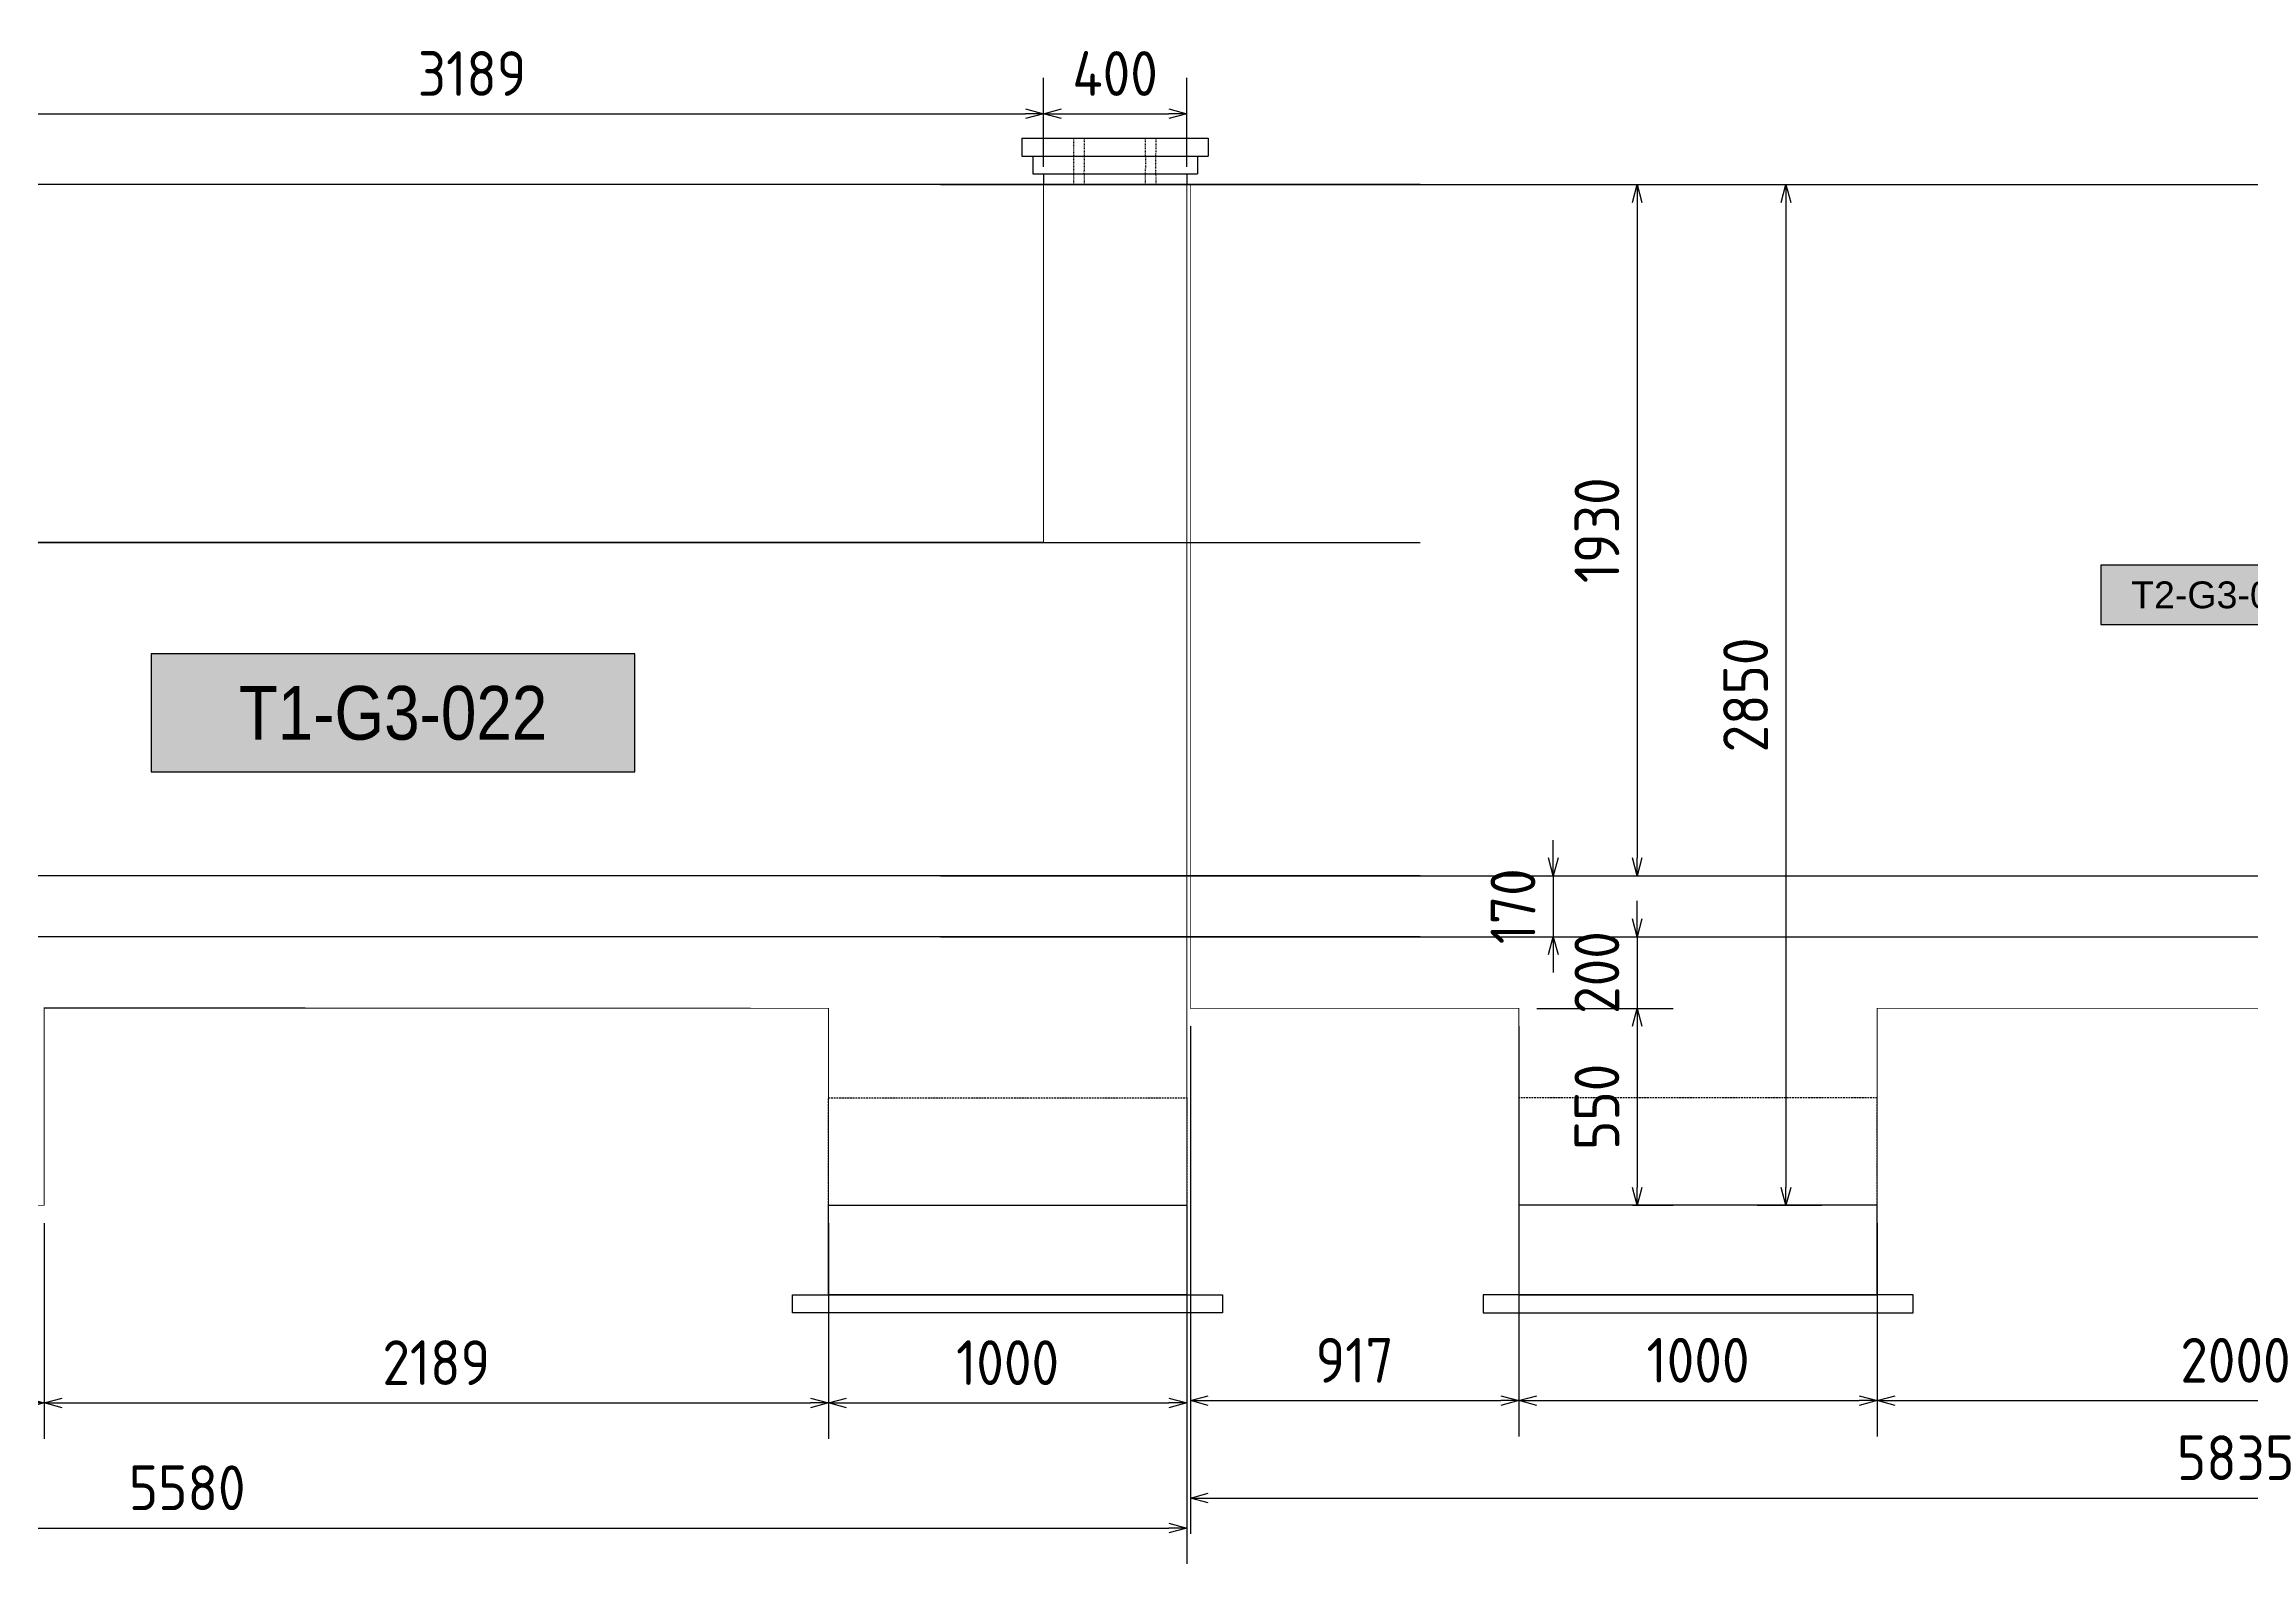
# Model space of a CAD drawing. Header units: centimetres. Extents: x -6122352 to 7132207, y -1694241 to 1947892.
# Drawn here: x 3299105 to 3305267, y 50734 to 54977 of the extents above; entities that cross this region are included whole.
import ezdxf
from ezdxf.enums import TextEntityAlignment as Align

# ---------------------------------------------------------------- set-up
doc = ezdxf.new("R2010")
doc.units = ezdxf.units.CM
doc.header["$MEASUREMENT"] = 0
doc.header["$PDMODE"] = 66
doc.header["$PDSIZE"] = 100
for name, pattern in [('23585-XR-AR-END-SETTING OUT PLAN$0$HIDDEN', [0.375, 0.25, -0.125]), ('DASHED2', [0.375, 0.25, -0.125]), ('DXK_LINE_DOT2', [3.9198, 1.9599, -1.9599])]:
    doc.linetypes.add(name, pattern=pattern)
for name, color, linetype in [('@MI-TYPE-01', 30, 'Continuous'), ('@MI-TYPE-02', 6, 'Continuous'), ('PANEL-TAGS', 7, 'Continuous')]:
    doc.layers.add(name, color=color, linetype=linetype)
doc.styles.add('PANELTAG_STYLE', font='arial.ttf')
doc.styles.add('Schueco-BEMSTIL', font='isocpeur.ttf', dxfattribs={"width": 0.9})
doc.dimstyles.new('MI- JWC-TXT-2.5 MM', dxfattribs={"dimscale": 1.5, "dimtxt": 2.5, "dimasz": 1, "dimexe": 2, "dimexo": 1, "dimgap": 1, "dimtad": 1, "dimdec": 0, "dimdsep": 46, "dimtxsty": 'Schueco-BEMSTIL', "dimblk": 'OPEN30', "dimcen": 0, "dimdle": 2, "dimclrd": 140, "dimclre": 8, "dimclrt": 40, "dimadec": 0, "dimazin": 2, "dimtfac": 1, "dimtdec": 0, "dimtix": 1, "dimtmove": 2, "dimatfit": 3, "dimldrblk": 'OPEN', "dimfxl": 2, "dimlwd": -1, "dimlwe": -1, "dimarcsym": 0})

# ---------------------------------------------------------------- blocks, each defined once
blk = doc.blocks.new('T1-FOOTING ELEVATION')
at = {"color": 9}
blk.add_lwpolyline([(-600, -250), (600, -250), (600, -300), (-600, -300)], close=True, dxfattribs=at)
at = {"layer": '@MI-TYPE-01', "color": 114, "linetype": '23585-XR-AR-END-SETTING OUT PLAN$0$HIDDEN', "ltscale": 20, "true_color": 0x139b48}
blk.add_lwpolyline([(-500, 0), (-500, 300), (500, 300), (500, 0)], dxfattribs=at)
at = {"layer": '@MI-TYPE-01', "color": 114, "true_color": 0x139b48}
blk.add_lwpolyline([(-500, 0), (500, 0), (500, -250), (-500, -250)], close=True, dxfattribs=at)
blk = doc.blocks.new('_Open30')
at = {"color": 0, "linetype": 'ByBlock', "lineweight": -2}
for p, q in [((-1, 0.26794919), (0, 0)), ((0, 0), (-1, -0.26794919)), ((0, 0), (-1, 0))]:
    blk.add_line(p, q, dxfattribs=at)
blk = doc.blocks.new('*D4612')
at = {"layer": '@MI-TYPE-01', "color": 8, "transparency": 16777216}
for p, q in [((3297904.809050105, 51685.10893767791), (3297904.809050105, 51083.24403222555)), ((3299104.809050126, 51685.10893767791), (3299104.809050126, 51083.24403222555))]:
    blk.add_line(p, q, dxfattribs=at)
at = {"layer": '@MI-TYPE-01', "color": 140, "transparency": 16777216}
blk.add_line((3297954.809050105, 51183.24403222555), (3299054.809050126, 51183.24403222555), dxfattribs=at)
at = {"layer": 'Defpoints', "color": 0, "transparency": 16777216}
for p in [(3297904.809050105, 51735.10893767791), (3299104.809050126, 51735.10893767791), (3299104.809050126, 51183.24403222555)]:
    blk.add_point(p, dxfattribs=at)
at = {"layer": '@MI-TYPE-01', "color": 140, "transparency": 16777216, "xscale": 50, "yscale": 50, "zscale": 50, "rotation": 180}
blk.add_blockref('_Open30', (3297904.809050105, 51183.24403222555), dxfattribs=at)
at = {"layer": '@MI-TYPE-01', "color": 140, "transparency": 16777216, "xscale": 50, "yscale": 50, "zscale": 50}
blk.add_blockref('_Open30', (3299104.809050126, 51183.24403222555), dxfattribs=at)
at = {"layer": '@MI-TYPE-01', "color": 40, "transparency": 16777216, "insert": (3298504.809050115, 51295.74403222555), "char_height": 125, "attachment_point": 5, "style": 'Schueco-BEMSTIL'}
blk.add_mtext('1200', dxfattribs=at)
blk = doc.blocks.new('_Open')
at = {"color": 0, "linetype": 'ByBlock', "lineweight": -2}
for p, q in [((-1, 0.1666666666666667), (0, 0)), ((-1, -0.1666666666666667), (0, 0)), ((0, 0), (-1, 0))]:
    blk.add_line(p, q, dxfattribs=at)
blk = doc.blocks.new('*D4613')
at = {"layer": '@MI-TYPE-01', "color": 8, "transparency": 16777216}
for p, q in [((3299104.809050126, 51685.10893767791), (3299104.809050126, 51083.24403222555)), ((3301293.843010241, 51685.10893767791), (3301293.843010241, 51083.24403222555))]:
    blk.add_line(p, q, dxfattribs=at)
at = {"layer": '@MI-TYPE-01', "color": 140, "transparency": 16777216}
blk.add_line((3299154.809050126, 51183.24403222555), (3301243.843010241, 51183.24403222555), dxfattribs=at)
at = {"layer": 'Defpoints', "color": 0, "transparency": 16777216}
for p in [(3299104.809050126, 51735.10893767791), (3301293.843010241, 51735.10893767791), (3301293.843010241, 51183.24403222555)]:
    blk.add_point(p, dxfattribs=at)
at = {"layer": '@MI-TYPE-01', "color": 140, "transparency": 16777216, "xscale": 50, "yscale": 50, "zscale": 50, "rotation": 180}
blk.add_blockref('_Open30', (3299104.809050126, 51183.24403222555), dxfattribs=at)
at = {"layer": '@MI-TYPE-01', "color": 140, "transparency": 16777216, "xscale": 50, "yscale": 50, "zscale": 50}
blk.add_blockref('_Open30', (3301293.843010241, 51183.24403222555), dxfattribs=at)
at = {"layer": '@MI-TYPE-01', "color": 40, "transparency": 16777216, "insert": (3300199.326030184, 51295.74403222555), "char_height": 125, "attachment_point": 5, "style": 'Schueco-BEMSTIL'}
blk.add_mtext('2189', dxfattribs=at)
blk = doc.blocks.new('*D4614')
at = {"layer": '@MI-TYPE-01', "color": 8, "transparency": 16777216}
for p, q in [((3301293.843010241, 51685.10893767791), (3301293.843010241, 51083.24403222555)), ((3302293.843010118, 51685.1089379834), (3302293.843010118, 51083.24403222555))]:
    blk.add_line(p, q, dxfattribs=at)
at = {"layer": '@MI-TYPE-01', "color": 140, "transparency": 16777216}
blk.add_line((3301343.843010241, 51183.24403222555), (3302243.843010118, 51183.24403222555), dxfattribs=at)
at = {"layer": 'Defpoints', "color": 0, "transparency": 16777216}
for p in [(3301293.843010241, 51735.10893767791), (3302293.843010118, 51735.1089379834), (3302293.843010118, 51183.24403222555)]:
    blk.add_point(p, dxfattribs=at)
at = {"layer": '@MI-TYPE-01', "color": 140, "transparency": 16777216, "xscale": 50, "yscale": 50, "zscale": 50, "rotation": 180}
blk.add_blockref('_Open30', (3301293.843010241, 51183.24403222555), dxfattribs=at)
at = {"layer": '@MI-TYPE-01', "color": 140, "transparency": 16777216, "xscale": 50, "yscale": 50, "zscale": 50}
blk.add_blockref('_Open30', (3302293.843010118, 51183.24403222555), dxfattribs=at)
at = {"layer": '@MI-TYPE-01', "color": 40, "transparency": 16777216, "insert": (3301793.84301018, 51295.74403222555), "char_height": 125, "attachment_point": 5, "style": 'Schueco-BEMSTIL'}
blk.add_mtext('1000', dxfattribs=at)
blk = doc.blocks.new('*D4625')
at = {"layer": '@MI-TYPE-01', "color": 8, "transparency": 16777216}
for p, q in [((3296714.106520149, 52235.10893780539), (3296714.106520149, 50733.8923205129)), ((3302293.843010118, 51685.1089379834), (3302293.843010118, 50733.8923205129))]:
    blk.add_line(p, q, dxfattribs=at)
at = {"layer": '@MI-TYPE-01', "color": 140, "transparency": 16777216}
blk.add_line((3296764.106520149, 50833.8923205129), (3302243.843010118, 50833.8923205129), dxfattribs=at)
at = {"layer": 'Defpoints', "color": 0, "transparency": 16777216}
for p in [(3296714.106520149, 52285.10893780539), (3302293.843010118, 51735.1089379834), (3302293.843010118, 50833.8923205129)]:
    blk.add_point(p, dxfattribs=at)
at = {"layer": '@MI-TYPE-01', "color": 140, "transparency": 16777216, "xscale": 50, "yscale": 50, "zscale": 50, "rotation": 180}
blk.add_blockref('_Open30', (3296714.106520149, 50833.8923205129), dxfattribs=at)
at = {"layer": '@MI-TYPE-01', "color": 140, "transparency": 16777216, "xscale": 50, "yscale": 50, "zscale": 50}
blk.add_blockref('_Open30', (3302293.843010118, 50833.8923205129), dxfattribs=at)
at = {"layer": '@MI-TYPE-01', "color": 40, "transparency": 16777216, "insert": (3299503.974765134, 50946.3923205129), "char_height": 125, "attachment_point": 5, "style": 'Schueco-BEMSTIL'}
blk.add_mtext('5580', dxfattribs=at)
blk = doc.blocks.new('PANELTAG')
at = {"layer": 'PANEL-TAGS', "color": 1}
blk.add_lwpolyline([(-13.49999999999989, -3.300000000000182), (13.50000000000011, -3.300000000000182), (13.50000000000011, 3.299999999999727), (-13.49999999999989, 3.299999999999727)], close=True, dxfattribs=at)
at = {"layer": 'PANEL-TAGS', "color": 40, "true_color": 0xffd700}
blk.add_solid([(-13.49999999999989, -3.300000000000182), (13.50000000000011, -3.300000000000182), (-13.49999999999989, 3.299999999999727), (13.50000000000011, 3.299999999999727)], dxfattribs=at)
at = {"layer": 'PANEL-TAGS', "color": 5, "style": 'PANELTAG_STYLE', "width": 0.85}
blk.add_attdef('TAGNO', text='', height=3, dxfattribs=at).set_placement((1.13686837721616e-13, -4.547473508864641e-13), align=Align.MIDDLE)
blk = doc.blocks.new('*D4654')
at = {"layer": '@MI-TYPE-01', "color": 8, "transparency": 16777216}
for p, q in [((3298704.809050451, 54635.10893617447), (3298704.809050451, 54882.96804709174)), ((3301893.843010476, 54635.10893767791), (3301893.843010476, 54882.96804709174))]:
    blk.add_line(p, q, dxfattribs=at)
at = {"layer": '@MI-TYPE-01', "color": 140, "transparency": 16777216}
blk.add_line((3298754.809050451, 54782.96804709174), (3301843.843010476, 54782.96804709174), dxfattribs=at)
at = {"layer": 'Defpoints', "color": 0, "transparency": 16777216}
for p in [(3301893.843010476, 54782.96804709174), (3298704.809050451, 54585.10893617447), (3301893.843010476, 54585.10893767791)]:
    blk.add_point(p, dxfattribs=at)
at = {"layer": '@MI-TYPE-01', "color": 140, "transparency": 16777216, "xscale": 50, "yscale": 50, "zscale": 50, "rotation": 180}
blk.add_blockref('_Open30', (3298704.809050451, 54782.96804709174), dxfattribs=at)
at = {"layer": '@MI-TYPE-01', "color": 140, "transparency": 16777216, "xscale": 50, "yscale": 50, "zscale": 50}
blk.add_blockref('_Open30', (3301893.843010476, 54782.96804709174), dxfattribs=at)
at = {"layer": '@MI-TYPE-01', "color": 40, "transparency": 16777216, "insert": (3300299.326030463, 54895.46804709174), "char_height": 125, "attachment_point": 5, "style": 'Schueco-BEMSTIL'}
blk.add_mtext('3189', dxfattribs=at)
blk = doc.blocks.new('*D4655')
at = {"layer": '@MI-TYPE-01', "color": 8, "transparency": 16777216}
for p, q in [((3301893.843010476, 54635.10893767791), (3301893.843010476, 54882.96804709174)), ((3302293.84301055, 54635.10893767791), (3302293.84301055, 54882.96804709174))]:
    blk.add_line(p, q, dxfattribs=at)
at = {"layer": '@MI-TYPE-01', "color": 140, "transparency": 16777216}
blk.add_line((3301943.843010476, 54782.96804709174), (3302243.84301055, 54782.96804709174), dxfattribs=at)
at = {"layer": 'Defpoints', "color": 0, "transparency": 16777216}
for p in [(3302293.84301055, 54782.96804709174), (3301893.843010476, 54585.10893767791), (3302293.84301055, 54585.10893767791)]:
    blk.add_point(p, dxfattribs=at)
at = {"layer": '@MI-TYPE-01', "color": 140, "transparency": 16777216, "xscale": 50, "yscale": 50, "zscale": 50, "rotation": 180}
blk.add_blockref('_Open30', (3301893.843010476, 54782.96804709174), dxfattribs=at)
at = {"layer": '@MI-TYPE-01', "color": 140, "transparency": 16777216, "xscale": 50, "yscale": 50, "zscale": 50}
blk.add_blockref('_Open30', (3302293.84301055, 54782.96804709174), dxfattribs=at)
at = {"layer": '@MI-TYPE-01', "color": 40, "transparency": 16777216, "insert": (3302093.843010513, 54895.46804709174), "char_height": 125, "attachment_point": 5, "style": 'Schueco-BEMSTIL'}
blk.add_mtext('400', dxfattribs=at)
blk = doc.blocks.new('*D4909')
at = {"layer": '@MI-TYPE-01', "color": 8, "transparency": 16777216}
for p, q in [((3302303.84301055, 52235.10893767791), (3302303.84301055, 51089.92427489253)), ((3303220.84301055, 52235.10893767791), (3303220.84301055, 51089.92427489253))]:
    blk.add_line(p, q, dxfattribs=at)
at = {"layer": '@MI-TYPE-01', "color": 140, "transparency": 16777216}
blk.add_line((3302353.84301055, 51189.92427489253), (3303170.84301055, 51189.92427489253), dxfattribs=at)
at = {"layer": 'Defpoints', "color": 0, "transparency": 16777216}
for p in [(3302303.84301055, 52285.10893767791), (3303220.84301055, 52285.10893767791), (3303220.84301055, 51189.92427489253)]:
    blk.add_point(p, dxfattribs=at)
at = {"layer": '@MI-TYPE-01', "color": 140, "transparency": 16777216, "xscale": 50, "yscale": 50, "zscale": 50, "rotation": 180}
blk.add_blockref('_Open30', (3302303.84301055, 51189.92427489253), dxfattribs=at)
at = {"layer": '@MI-TYPE-01', "color": 140, "transparency": 16777216, "xscale": 50, "yscale": 50, "zscale": 50}
blk.add_blockref('_Open30', (3303220.84301055, 51189.92427489253), dxfattribs=at)
at = {"layer": '@MI-TYPE-01', "color": 40, "transparency": 16777216, "insert": (3302762.34301055, 51302.42427489253), "char_height": 125, "attachment_point": 5, "style": 'Schueco-BEMSTIL'}
blk.add_mtext('917', dxfattribs=at)
blk = doc.blocks.new('*D4910')
at = {"layer": '@MI-TYPE-01', "color": 8, "transparency": 16777216}
for p, q in [((3303220.84301055, 52235.10893767791), (3303220.84301055, 51089.92427489253)), ((3304220.84301055, 51685.10893767791), (3304220.84301055, 51089.92427489253))]:
    blk.add_line(p, q, dxfattribs=at)
at = {"layer": '@MI-TYPE-01', "color": 140, "transparency": 16777216}
blk.add_line((3303270.84301055, 51189.92427489253), (3304170.84301055, 51189.92427489253), dxfattribs=at)
at = {"layer": 'Defpoints', "color": 0, "transparency": 16777216}
for p in [(3303220.84301055, 52285.10893767791), (3304220.84301055, 51735.10893767791), (3304220.84301055, 51189.92427489253)]:
    blk.add_point(p, dxfattribs=at)
at = {"layer": '@MI-TYPE-01', "color": 140, "transparency": 16777216, "xscale": 50, "yscale": 50, "zscale": 50, "rotation": 180}
blk.add_blockref('_Open30', (3303220.84301055, 51189.92427489253), dxfattribs=at)
at = {"layer": '@MI-TYPE-01', "color": 140, "transparency": 16777216, "xscale": 50, "yscale": 50, "zscale": 50}
blk.add_blockref('_Open30', (3304220.84301055, 51189.92427489253), dxfattribs=at)
at = {"layer": '@MI-TYPE-01', "color": 40, "transparency": 16777216, "insert": (3303720.84301055, 51302.42427489253), "char_height": 125, "attachment_point": 5, "style": 'Schueco-BEMSTIL'}
blk.add_mtext('1000', dxfattribs=at)
blk = doc.blocks.new('*D4911')
at = {"layer": '@MI-TYPE-01', "color": 8, "transparency": 16777216}
for p, q in [((3304220.84301055, 51685.10893767791), (3304220.84301055, 51089.92427489253)), ((3306220.84301055, 51685.10893767791), (3306220.84301055, 51089.92427489253))]:
    blk.add_line(p, q, dxfattribs=at)
at = {"layer": '@MI-TYPE-01', "color": 140, "transparency": 16777216}
blk.add_line((3304270.84301055, 51189.92427489253), (3306170.84301055, 51189.92427489253), dxfattribs=at)
at = {"layer": 'Defpoints', "color": 0, "transparency": 16777216}
for p in [(3304220.84301055, 51735.10893767791), (3306220.84301055, 51735.10893767791), (3306220.84301055, 51189.92427489253)]:
    blk.add_point(p, dxfattribs=at)
at = {"layer": '@MI-TYPE-01', "color": 140, "transparency": 16777216, "xscale": 50, "yscale": 50, "zscale": 50, "rotation": 180}
blk.add_blockref('_Open30', (3304220.84301055, 51189.92427489253), dxfattribs=at)
at = {"layer": '@MI-TYPE-01', "color": 140, "transparency": 16777216, "xscale": 50, "yscale": 50, "zscale": 50}
blk.add_blockref('_Open30', (3306220.84301055, 51189.92427489253), dxfattribs=at)
at = {"layer": '@MI-TYPE-01', "color": 40, "transparency": 16777216, "insert": (3305220.84301055, 51302.42427489253), "char_height": 125, "attachment_point": 5, "style": 'Schueco-BEMSTIL'}
blk.add_mtext('2000', dxfattribs=at)
blk = doc.blocks.new('*D4914')
at = {"layer": '@MI-TYPE-01', "color": 8, "transparency": 16777216}
for p, q in [((3302303.84301055, 52235.10893767791), (3302303.84301055, 50817.69577358568)), ((3308138.84301055, 52235.10893767791), (3308138.84301055, 50817.69577358568))]:
    blk.add_line(p, q, dxfattribs=at)
at = {"layer": '@MI-TYPE-01', "color": 140, "transparency": 16777216}
blk.add_line((3302353.84301055, 50917.69577358568), (3308088.84301055, 50917.69577358568), dxfattribs=at)
at = {"layer": 'Defpoints', "color": 0, "transparency": 16777216}
for p in [(3302303.84301055, 52285.10893767791), (3308138.84301055, 52285.10893767791), (3308138.84301055, 50917.69577358568)]:
    blk.add_point(p, dxfattribs=at)
at = {"layer": '@MI-TYPE-01', "color": 140, "transparency": 16777216, "xscale": 50, "yscale": 50, "zscale": 50, "rotation": 180}
blk.add_blockref('_Open30', (3302303.84301055, 50917.69577358568), dxfattribs=at)
at = {"layer": '@MI-TYPE-01', "color": 140, "transparency": 16777216, "xscale": 50, "yscale": 50, "zscale": 50}
blk.add_blockref('_Open30', (3308138.84301055, 50917.69577358568), dxfattribs=at)
at = {"layer": '@MI-TYPE-01', "color": 40, "transparency": 16777216, "insert": (3305221.34301055, 51030.19577358568), "char_height": 125, "attachment_point": 5, "style": 'Schueco-BEMSTIL'}
blk.add_mtext('5835', dxfattribs=at)
blk = doc.blocks.new('*D4915')
at = {"layer": '@MI-TYPE-01', "color": 8, "transparency": 16777216}
for p, q in [((3303885.538005598, 54585.10893767794), (3304066.107535698, 54585.10893767794)), ((3303885.538005598, 51735.10893767794), (3304066.107535698, 51735.10893767794))]:
    blk.add_line(p, q, dxfattribs=at)
at = {"layer": '@MI-TYPE-01', "color": 140, "transparency": 16777216}
blk.add_line((3303966.107535698, 54535.10893767794), (3303966.107535698, 51785.10893767794), dxfattribs=at)
at = {"layer": 'Defpoints', "color": 0, "transparency": 16777216}
for p in [(3303835.538005598, 54585.10893767794), (3303835.538005598, 51735.10893767794), (3303966.107535698, 51735.10893767794)]:
    blk.add_point(p, dxfattribs=at)
at = {"layer": '@MI-TYPE-01', "color": 140, "transparency": 16777216, "xscale": 50, "yscale": 50, "zscale": 50}
for p, rotation in [((3303966.107535698, 54585.10893767794), 90), ((3303966.107535698, 51735.10893767794), 270)]:
    blk.add_blockref('_Open30', p, dxfattribs=dict(at, rotation=rotation))
at = {"layer": '@MI-TYPE-01', "color": 40, "transparency": 16777216, "insert": (3303853.607535697, 53160.10893767699), "char_height": 125, "attachment_point": 5, "rotation": 90, "style": 'Schueco-BEMSTIL'}
blk.add_mtext('2850', dxfattribs=at)
blk = doc.blocks.new('*D4916')
at = {"layer": '@MI-TYPE-01', "color": 8, "transparency": 16777216}
for p, q in [((3303540.470037952, 54585.10893767794), (3303651.002967998, 54585.10893767794)), ((3303540.470037952, 52655.10893767817), (3303651.002967998, 52655.10893767817))]:
    blk.add_line(p, q, dxfattribs=at)
at = {"layer": '@MI-TYPE-01', "color": 140, "transparency": 16777216}
blk.add_line((3303551.002967998, 54535.10893767794), (3303551.002967998, 52705.10893767817), dxfattribs=at)
at = {"layer": 'Defpoints', "color": 0, "transparency": 16777216}
for p in [(3303490.470037952, 54585.10893767794), (3303490.470037952, 52655.10893767817), (3303551.002967998, 52655.10893767817)]:
    blk.add_point(p, dxfattribs=at)
at = {"layer": '@MI-TYPE-01', "color": 140, "transparency": 16777216, "xscale": 50, "yscale": 50, "zscale": 50}
for p, rotation in [((3303551.002967998, 54585.10893767794), 90), ((3303551.002967998, 52655.10893767817), 270)]:
    blk.add_blockref('_Open30', p, dxfattribs=dict(at, rotation=rotation))
at = {"layer": '@MI-TYPE-01', "color": 40, "transparency": 16777216, "insert": (3303438.502967997, 53620.10893767711), "char_height": 125, "attachment_point": 5, "rotation": 90, "style": 'Schueco-BEMSTIL'}
blk.add_mtext('1930', dxfattribs=at)
blk = doc.blocks.new('*D4917')
at = {"layer": '@MI-TYPE-01', "color": 8, "transparency": 16777216}
for p, q in [((3303270.843010552, 52285.10893767794), (3303651.002968006, 52285.10893767794)), ((3303537.655256703, 51735.10893767794), (3303651.002968006, 51735.10893767794))]:
    blk.add_line(p, q, dxfattribs=at)
at = {"layer": '@MI-TYPE-01', "color": 140, "transparency": 16777216}
blk.add_line((3303551.002968006, 52235.10893767794), (3303551.002968006, 51785.10893767794), dxfattribs=at)
at = {"layer": 'Defpoints', "color": 0, "transparency": 16777216}
for p in [(3303220.843010552, 52285.10893767794), (3303487.655256703, 51735.10893767794), (3303551.002968006, 51735.10893767794)]:
    blk.add_point(p, dxfattribs=at)
at = {"layer": '@MI-TYPE-01', "color": 140, "transparency": 16777216, "xscale": 50, "yscale": 50, "zscale": 50}
for p, rotation in [((3303551.002968006, 52285.10893767794), 90), ((3303551.002968006, 51735.10893767794), 270)]:
    blk.add_blockref('_Open30', p, dxfattribs=dict(at, rotation=rotation))
at = {"layer": '@MI-TYPE-01', "color": 40, "transparency": 16777216, "insert": (3303438.502968005, 52010.10893767699), "char_height": 125, "attachment_point": 5, "rotation": 90, "style": 'Schueco-BEMSTIL'}
blk.add_mtext('550', dxfattribs=at)
blk = doc.blocks.new('*D4918')
at = {"layer": '@MI-TYPE-01', "color": 140, "transparency": 16777216}
for p, q in [((3303551.002968008, 52535.10893767817), (3303551.002968008, 52585.10893767817)), ((3303551.002968008, 52485.10893767817), (3303551.002968008, 52285.10893767794)), ((3303551.002968008, 52235.10893767794), (3303551.002968008, 52185.10893767794))]:
    blk.add_line(p, q, dxfattribs=at)
at = {"layer": '@MI-TYPE-01', "color": 8, "transparency": 16777216}
for p, q in [((3303426.002967994, 52485.10893767817), (3303651.002968008, 52485.10893767817)), ((3303270.843010552, 52285.10893767794), (3303651.002968008, 52285.10893767794))]:
    blk.add_line(p, q, dxfattribs=at)
at = {"layer": 'Defpoints', "color": 0, "transparency": 16777216}
for p in [(3303376.002967994, 52485.10893767817), (3303220.843010552, 52285.10893767794), (3303551.002968008, 52285.10893767794)]:
    blk.add_point(p, dxfattribs=at)
at = {"layer": '@MI-TYPE-01', "color": 140, "transparency": 16777216, "xscale": 50, "yscale": 50, "zscale": 50}
for p, rotation in [((3303551.002968008, 52485.10893767817), 270), ((3303551.002968008, 52285.10893767794), 90)]:
    blk.add_blockref('_Open30', p, dxfattribs=dict(at, rotation=rotation))
at = {"layer": '@MI-TYPE-01', "color": 40, "transparency": 16777216, "insert": (3303438.502968007, 52385.10893767711), "char_height": 125, "attachment_point": 5, "rotation": 90, "style": 'Schueco-BEMSTIL'}
blk.add_mtext('200', dxfattribs=at)
blk = doc.blocks.new('*D4919')
at = {"layer": '@MI-TYPE-01', "color": 140, "transparency": 16777216}
for p, q in [((3303316.806038642, 52705.10893767817), (3303316.806038642, 52755.10893767817)), ((3303316.806038642, 52655.10893767817), (3303316.806038642, 52485.10893767817)), ((3303316.806038642, 52435.10893767817), (3303316.806038642, 52385.10893767817))]:
    blk.add_line(p, q, dxfattribs=at)
at = {"layer": '@MI-TYPE-01', "color": 8, "transparency": 16777216}
for p, q in [((3303323.195793908, 52655.10893767817), (3303416.806038642, 52655.10893767817)), ((3303323.195793908, 52485.10893767817), (3303416.806038642, 52485.10893767817))]:
    blk.add_line(p, q, dxfattribs=at)
at = {"layer": 'Defpoints', "color": 0, "transparency": 16777216}
for p in [(3303273.195793908, 52655.10893767817), (3303273.195793908, 52485.10893767817), (3303316.806038642, 52485.10893767817)]:
    blk.add_point(p, dxfattribs=at)
at = {"layer": '@MI-TYPE-01', "color": 140, "transparency": 16777216, "xscale": 50, "yscale": 50, "zscale": 50}
for p, rotation in [((3303316.806038642, 52655.10893767817), 270), ((3303316.806038642, 52485.10893767817), 90)]:
    blk.add_blockref('_Open30', p, dxfattribs=dict(at, rotation=rotation))
at = {"layer": '@MI-TYPE-01', "color": 40, "transparency": 16777216, "insert": (3303204.306038641, 52570.10893767722), "char_height": 125, "attachment_point": 5, "rotation": 90, "style": 'Schueco-BEMSTIL'}
blk.add_mtext('170', dxfattribs=at)
blk = doc.blocks.new('COPING')
at = {"color": 144, "linetype": 'Continuous', "true_color": 0x1571b2}
for p, q in [((-40577.10441274117, 19537.31819962127), (-40057.10441274117, 19537.31819962127)), ((-40577.10441274117, 19537.31819962127), (-40577.10441274117, 19487.31819962127)), ((-40057.10441274117, 19537.31819962127), (-40057.10441274117, 19487.31819962127)), ((-40577.10441274117, 19487.31819962127), (-40057.10441274117, 19487.31819962127)), ((-40547.10441274117, 19487.31819962127), (-40547.10441274117, 19437.31819962127)), ((-40087.10441274117, 19487.31819962127), (-40087.10441274117, 19437.31819962127)), ((-40547.10441274117, 19437.31819962127), (-40087.10441274117, 19437.31819962127)), ((-40517.10441274117, 19437.31819962127), (-40517.10441274117, 19407.31819962127)), ((-40117.10441274117, 19437.31819962127), (-40117.10441274117, 19407.31819962127)), ((-40517.10441274117, 19407.31819962127), (-40117.10441274117, 19407.31819962127))]:
    blk.add_line(p, q, dxfattribs=at)
at = {"color": 144, "linetype": 'DXK_LINE_DOT2', "true_color": 0x1571b2}
for p, q in [((-40432.10441274117, 19437.31819962127), (-40432.10441274117, 19537.31819962127)), ((-40402.10441274117, 19487.31819962127), (-40402.10441274117, 19537.31819962127)), ((-40232.10441274117, 19487.31819962127), (-40232.10441274117, 19537.31819962127)), ((-40203.10922221278, 19487.31819962127), (-40202.10441274117, 19537.31819962127)), ((-40403.09810947614, 19437.87117692497), (-40402.11031066308, 19487.02471503166)), ((-40232.09851481925, 19437.61168421088), (-40231.11071600619, 19486.76522231757)), ((-40203.10922221278, 19438.40913096963), (-40203.10922221278, 19486.48105087838)), ((-40432.10441274117, 19407.31819962127), (-40432.10441274117, 19437.31819962127)), ((-40402.10441274117, 19407.31819962127), (-40402.10441274117, 19437.31819962127)), ((-40232.10441274117, 19407.31819962127), (-40232.10441274117, 19437.31819962127)), ((-40202.10441274117, 19407.31819962127), (-40203.10922221278, 19437.31819962127))]:
    blk.add_line(p, q, dxfattribs=at)

msp = doc.modelspace()

# ---------------------------------------------------------------- linework, layer by layer
at = {"color": 160, "linetype": 'DASHED2', "ltscale": 5}
for points in [[(3302945.193201523, 54585.10893767791), (3284350.312751784, 54585.10893767791)], [(3302945.193201523, 53585.10893767791), (3284350.312751784, 53585.10893767791)], [(3302945.193201523, 52655.10893767791), (3284350.312751784, 52655.10893767791)], [(3302945.193201523, 52485.10893767791), (3284350.312751784, 52485.10893767791)]]:
    msp.add_lwpolyline(points, dxfattribs=at)
at = {"layer": '@MI-TYPE-01', "color": 30, "ltscale": 20, "const_width": 2.5}
msp.add_lwpolyline([(3302293.843010133, 51735.10893767791), (3302293.84301055, 54585.1089356749), (3301893.843010476, 54585.10893577273), (3301893.843010353, 53585.10893575408), (3298704.809050332, 53585.10893615214), (3298704.809050451, 54585.10893617447), (3298304.809050462, 54585.10893622387), (3298304.809050332, 53585.10893625273), (3296714.106520306, 53585.10893652911), (3296714.106520149, 52285.10893780539), (3297904.809050187, 52285.10893755044), (3297904.809050105, 51735.10893767791), (3299104.809050126, 51735.10893767791), (3299104.809050126, 51735.10893767791), (3299104.809050205, 52285.10893783459), (3301293.843010241, 52285.10893752123), (3301293.843010241, 51735.10893767791), (3302293.843010133, 51735.10893767791), (3302293.843010118, 51735.1089379834)], dxfattribs=at)
at = {"layer": '@MI-TYPE-01', "color": 6, "const_width": 2.5}
msp.add_lwpolyline([(3302303.84301055, 54585.10893767791), (3308138.84301055, 54585.10893767791), (3308138.84301055, 52285.10893767791), (3307220.84301055, 52285.10893767791), (3307220.84301055, 51735.10893767791), (3306220.84301055, 51735.10893767791), (3306220.84301055, 52285.10893767791), (3304220.84301055, 52285.10893767791), (3304220.84301055, 51735.10893767791), (3303220.84301055, 51735.10893767791), (3303220.84301055, 52285.10893767791), (3302303.84301055, 52285.10893767791), (3302303.84301055, 54585.10893767791)], dxfattribs=at)
at = {"layer": '@MI-TYPE-02', "color": 160, "linetype": 'DASHED2', "ltscale": 5}
for points in [[(3301606.957653565, 54585.10893767815), (3308903.99050357, 54585.10893767815)], [(3301606.957653565, 52655.10893767815), (3308903.99050357, 52655.10893767815)], [(3301606.957653565, 52485.10893767815), (3308903.99050357, 52485.10893767815)]]:
    msp.add_lwpolyline(points, dxfattribs=at)

# ---------------------------------------------------------------- block references
msp.add_blockref('COPING', (3342410.947423254, 35177.79073610254))
at = {"layer": '@MI-TYPE-01', "color": 30}
msp.add_blockref('T1-FOOTING ELEVATION', (3301793.843010187, 51735.10893767791), dxfattribs=at)
at = {"layer": '@MI-TYPE-01', "color": 30, "xscale": -1}
msp.add_blockref('T1-FOOTING ELEVATION', (3303720.84301055, 51735.10893767791), dxfattribs=at)
at = {"layer": 'PANEL-TAGS'}
ref = msp.add_blockref('PANELTAG', (3305182.729981294, 53439.64463586638), dxfattribs=dict(at, xscale=25, yscale=25, zscale=25))
ref.add_attrib('TAGNO', 'T2-G3-056', dxfattribs={"color": 5, "height": 75, "style": 'PANELTAG_STYLE'}).set_placement((3305182.729981294, 53439.64463586638), align=Align.MIDDLE_CENTER)
ref = msp.add_blockref('PANELTAG', (3300078.672583894, 53110.2967894692), dxfattribs=dict(at, xscale=50, yscale=50, zscale=50))
ref.add_attrib('TAGNO', 'T1-G3-022', dxfattribs={"color": 5, "height": 150, "style": 'PANELTAG_STYLE', "width": 0.8499999999999999}).set_placement((3300078.672583894, 53110.2967894692), align=Align.MIDDLE_CENTER)

# ---------------------------------------------------------------- dimensions: what is measured, and where the dimension line sits
at = {"layer": '@MI-TYPE-01'}
for base, p1, p2, picture, middle in [((3301893.843010476, 54782.96804709174), (3298704.809050451, 54585.10893617447), (3301893.843010476, 54585.10893767791), '*D4654', (3300299.326030463, 54895.46804709174)), ((3302293.84301055, 54782.96804709174), (3301893.843010476, 54585.10893767791), (3302293.84301055, 54585.10893767791), '*D4655', (3302093.843010513, 54895.46804709174)), ((3302293.843010118, 50833.8923205129), (3296714.106520149, 52285.10893780539), (3302293.843010118, 51735.1089379834), '*D4625', (3299503.974765134, 50946.3923205129)), ((3303220.84301055, 51189.92427489253), (3302303.84301055, 52285.10893767791), (3303220.84301055, 52285.10893767791), '*D4909', (3302762.34301055, 51302.42427489253)), ((3308138.84301055, 50917.69577358568), (3302303.84301055, 52285.10893767791), (3308138.84301055, 52285.10893767791), '*D4914', (3305221.34301055, 51030.19577358568)), ((3304220.84301055, 51189.92427489253), (3303220.84301055, 52285.10893767791), (3304220.84301055, 51735.10893767791), '*D4910', (3303720.84301055, 51302.42427489253)), ((3299104.809050126, 51183.24403222555), (3297904.809050105, 51735.10893767791), (3299104.809050126, 51735.10893767791), '*D4612', (3298504.809050115, 51295.74403222555)), ((3301293.843010241, 51183.24403222555), (3299104.809050126, 51735.10893767791), (3301293.843010241, 51735.10893767791), '*D4613', (3300199.326030184, 51295.74403222555)), ((3302293.843010118, 51183.24403222555), (3301293.843010241, 51735.10893767791), (3302293.843010118, 51735.1089379834), '*D4614', (3301793.84301018, 51295.74403222555)), ((3306220.84301055, 51189.92427489253), (3304220.84301055, 51735.10893767791), (3306220.84301055, 51735.10893767791), '*D4911', (3305220.84301055, 51302.42427489253))]:
    dim = msp.add_linear_dim(base=base, p1=p1, p2=p2, dimstyle='MI- JWC-TXT-2.5 MM', dxfattribs=at)
    dim.commit()
    dim.dimension.update_dxf_attribs({"geometry": picture, "text_midpoint": middle})
for base, p1, p2, picture, middle in [((3303551.002967998, 52655.10893767817), (3303490.47003795, 54585.10893767791), (3303490.47003795, 52655.10893767815), '*D4916', (3303438.502967997, 53620.10893767711)), ((3303966.107535698, 51735.10893767794), (3303835.538005596, 54585.10893767791), (3303835.538005596, 51735.10893767791), '*D4915', (3303853.607535697, 53160.10893767699)), ((3303316.806038642, 52485.10893767817), (3303273.195793906, 52655.10893767815), (3303273.195793906, 52485.10893767815), '*D4919', (3303204.306038641, 52570.10893767722)), ((3303551.002968008, 52285.10893767794), (3303376.002967992, 52485.10893767815), (3303220.84301055, 52285.10893767791), '*D4918', (3303438.502968007, 52385.10893767711)), ((3303551.002968006, 51735.10893767794), (3303220.84301055, 52285.10893767791), (3303487.655256702, 51735.10893767791), '*D4917', (3303438.502968005, 52010.10893767699))]:
    dim = msp.add_linear_dim(base=base, p1=p1, p2=p2, angle=90, dimstyle='MI- JWC-TXT-2.5 MM', dxfattribs=at)
    dim.commit()
    dim.dimension.update_dxf_attribs({"geometry": picture, "text_midpoint": middle})

doc.saveas('drawing.dxf')
